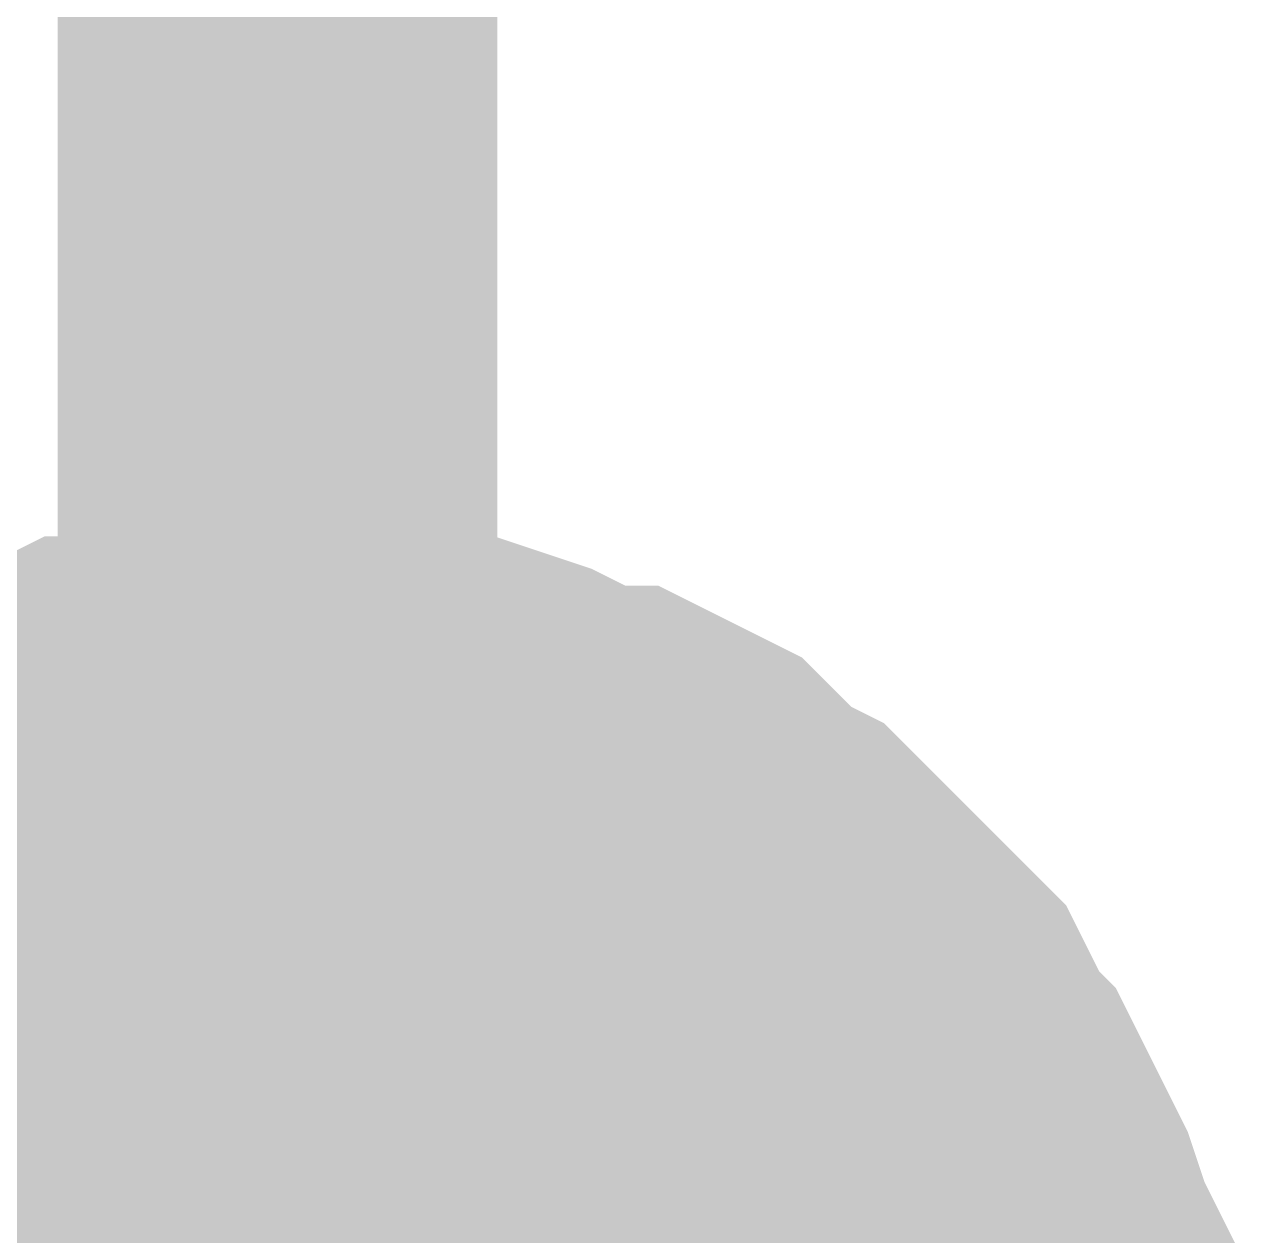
# Model space of a CAD drawing. Header units: inches. Extents: x 0 to 594, y 0 to 420.
# Drawn here: x 244.83 to 245.668, y 177.667 to 178.492 of the extents above; entities that cross this region are included whole.
import ezdxf

# ---------------------------------------------------------------- set-up
doc = ezdxf.new("R2010")
doc.units = ezdxf.units.IN
doc.layers.add('Sheet', color=255, linetype='Continuous')

msp = doc.modelspace()

# ---------------------------------------------------------------- linework, layer by layer
at = {"layer": 'Sheet'}
for points in [[(245.0026, 179.9984, 0.29972, 0.29972, 0), (245.0026, 177.50107, 0.29972, 0.29972, 0)], [(244.67783, 177.89303, 0.29972, 0.29972, 0), (244.70023, 177.90422, 0.29972, 0.29972, 0), (244.72262, 177.91542, 0.29972, 0.29972, 0), (244.74502, 177.93782, 0.29972, 0.29972, 0), (244.75622, 177.94902, 0.29972, 0.29972, 0), (244.77862, 177.96022, 0.29972, 0.29972, 0), (244.80102, 177.96022, 0.29972, 0.29972, 0), (244.82342, 177.97142, 0.29972, 0.29972, 0), (244.85701, 177.98262, 0.29972, 0.29972, 0), (244.87941, 177.99381, 0.29972, 0.29972, 0), (244.90181, 177.99381, 0.29972, 0.29972, 0), (244.92421, 177.99381, 0.29972, 0.29972, 0), (244.94661, 178.00501, 0.29972, 0.29972, 0), (244.9802, 178.00501, 0.29972, 0.29972, 0), (245.0026, 178.00501, 0.29972, 0.29972, 0)], [(244.67783, 177.89303, 0.29972, 0.29972, 0), (244.70023, 177.90422, 0.29972, 0.29972, 0), (244.72262, 177.91542, 0.29972, 0.29972, 0), (244.74502, 177.93782, 0.29972, 0.29972, 0), (244.75622, 177.94902, 0.29972, 0.29972, 0), (244.77862, 177.96022, 0.29972, 0.29972, 0), (244.80102, 177.96022, 0.29972, 0.29972, 0), (244.82342, 177.97142, 0.29972, 0.29972, 0), (244.85701, 177.98262, 0.29972, 0.29972, 0), (244.87941, 177.99381, 0.29972, 0.29972, 0), (244.90181, 177.99381, 0.29972, 0.29972, 0), (244.92421, 177.99381, 0.29972, 0.29972, 0), (244.94661, 178.00501, 0.29972, 0.29972, 0), (244.9802, 178.00501, 0.29972, 0.29972, 0), (245.0026, 178.00501, 0.29972, 0.29972, 0)], [(244.67783, 177.89303, 0.29972, 0.29972, 0), (244.70023, 177.90422, 0.29972, 0.29972, 0), (244.72262, 177.91542, 0.29972, 0.29972, 0), (244.74502, 177.93782, 0.29972, 0.29972, 0), (244.75622, 177.94902, 0.29972, 0.29972, 0), (244.77862, 177.96022, 0.29972, 0.29972, 0), (244.80102, 177.96022, 0.29972, 0.29972, 0), (244.82342, 177.97142, 0.29972, 0.29972, 0), (244.85701, 177.98262, 0.29972, 0.29972, 0), (244.87941, 177.99381, 0.29972, 0.29972, 0), (244.90181, 177.99381, 0.29972, 0.29972, 0), (244.92421, 177.99381, 0.29972, 0.29972, 0), (244.94661, 178.00501, 0.29972, 0.29972, 0), (244.9802, 178.00501, 0.29972, 0.29972, 0), (245.0026, 178.00501, 0.29972, 0.29972, 0)], [(244.67783, 177.89303, 0.29972, 0.29972, 0), (244.70023, 177.90422, 0.29972, 0.29972, 0), (244.72262, 177.91542, 0.29972, 0.29972, 0), (244.74502, 177.93782, 0.29972, 0.29972, 0), (244.75622, 177.94902, 0.29972, 0.29972, 0), (244.77862, 177.96022, 0.29972, 0.29972, 0), (244.80102, 177.96022, 0.29972, 0.29972, 0), (244.82342, 177.97142, 0.29972, 0.29972, 0), (244.85701, 177.98262, 0.29972, 0.29972, 0), (244.87941, 177.99381, 0.29972, 0.29972, 0), (244.90181, 177.99381, 0.29972, 0.29972, 0), (244.92421, 177.99381, 0.29972, 0.29972, 0), (244.94661, 178.00501, 0.29972, 0.29972, 0), (244.9802, 178.00501, 0.29972, 0.29972, 0), (245.0026, 178.00501, 0.29972, 0.29972, 0)], [(244.67783, 177.89303, 0.29972, 0.29972, 0), (244.70023, 177.90422, 0.29972, 0.29972, 0), (244.72262, 177.91542, 0.29972, 0.29972, 0), (244.74502, 177.93782, 0.29972, 0.29972, 0), (244.75622, 177.94902, 0.29972, 0.29972, 0), (244.77862, 177.96022, 0.29972, 0.29972, 0), (244.80102, 177.96022, 0.29972, 0.29972, 0), (244.82342, 177.97142, 0.29972, 0.29972, 0), (244.85701, 177.98262, 0.29972, 0.29972, 0), (244.87941, 177.99381, 0.29972, 0.29972, 0), (244.90181, 177.99381, 0.29972, 0.29972, 0), (244.92421, 177.99381, 0.29972, 0.29972, 0), (244.94661, 178.00501, 0.29972, 0.29972, 0), (244.9802, 178.00501, 0.29972, 0.29972, 0), (245.0026, 178.00501, 0.29972, 0.29972, 0)], [(244.67783, 177.89303, 0.29972, 0.29972, 0), (244.70023, 177.90422, 0.29972, 0.29972, 0), (244.72262, 177.91542, 0.29972, 0.29972, 0), (244.74502, 177.93782, 0.29972, 0.29972, 0), (244.75622, 177.94902, 0.29972, 0.29972, 0), (244.77862, 177.96022, 0.29972, 0.29972, 0), (244.80102, 177.96022, 0.29972, 0.29972, 0), (244.82342, 177.97142, 0.29972, 0.29972, 0), (244.85701, 177.98262, 0.29972, 0.29972, 0), (244.87941, 177.99381, 0.29972, 0.29972, 0), (244.90181, 177.99381, 0.29972, 0.29972, 0), (244.92421, 177.99381, 0.29972, 0.29972, 0), (244.94661, 178.00501, 0.29972, 0.29972, 0), (244.9802, 178.00501, 0.29972, 0.29972, 0), (245.0026, 178.00501, 0.29972, 0.29972, 0)], [(244.67783, 177.89303, 0.29972, 0.29972, 0), (244.70023, 177.90422, 0.29972, 0.29972, 0), (244.72262, 177.91542, 0.29972, 0.29972, 0), (244.74502, 177.93782, 0.29972, 0.29972, 0), (244.75622, 177.94902, 0.29972, 0.29972, 0), (244.77862, 177.96022, 0.29972, 0.29972, 0), (244.80102, 177.96022, 0.29972, 0.29972, 0), (244.82342, 177.97142, 0.29972, 0.29972, 0), (244.85701, 177.98262, 0.29972, 0.29972, 0), (244.87941, 177.99381, 0.29972, 0.29972, 0), (244.90181, 177.99381, 0.29972, 0.29972, 0), (244.92421, 177.99381, 0.29972, 0.29972, 0), (244.94661, 178.00501, 0.29972, 0.29972, 0), (244.9802, 178.00501, 0.29972, 0.29972, 0), (245.0026, 178.00501, 0.29972, 0.29972, 0)], [(245.0026, 178.00501, 0.29972, 0.29972, 0), (245.0026, 178.00501, 0.29972, 0.29972, 0)], [(245.0026, 178.00501, 0.29972, 0.29972, 0), (245.025, 178.00501, 0.29972, 0.29972, 0), (245.0586, 178.00501, 0.29972, 0.29972, 0), (245.081, 177.99381, 0.29972, 0.29972, 0), (245.10339, 177.99381, 0.29972, 0.29972, 0), (245.12579, 177.99381, 0.29972, 0.29972, 0), (245.15939, 177.98262, 0.29972, 0.29972, 0), (245.18179, 177.97142, 0.29972, 0.29972, 0), (245.20419, 177.96022, 0.29972, 0.29972, 0), (245.22658, 177.96022, 0.29972, 0.29972, 0), (245.24898, 177.94902, 0.29972, 0.29972, 0), (245.27138, 177.93782, 0.29972, 0.29972, 0), (245.29378, 177.91542, 0.29972, 0.29972, 0), (245.30498, 177.90422, 0.29972, 0.29972, 0), (245.32738, 177.89303, 0.29972, 0.29972, 0), (245.34977, 177.87063, 0.29972, 0.29972, 0), (245.36097, 177.85943, 0.29972, 0.29972, 0), (245.38337, 177.83703, 0.29972, 0.29972, 0), (245.39457, 177.82583, 0.29972, 0.29972, 0), (245.41697, 177.80343, 0.29972, 0.29972, 0), (245.42817, 177.78104, 0.29972, 0.29972, 0), (245.43937, 177.75864, 0.29972, 0.29972, 0), (245.45057, 177.74744, 0.29972, 0.29972, 0), (245.46177, 177.72504, 0.29972, 0.29972, 0), (245.47296, 177.70265, 0.29972, 0.29972, 0), (245.48416, 177.68025, 0.29972, 0.29972, 0), (245.49536, 177.64665, 0.29972, 0.29972, 0), (245.50656, 177.62425, 0.29972, 0.29972, 0), (245.50656, 177.60186, 0.29972, 0.29972, 0), (245.50656, 177.57946, 0.29972, 0.29972, 0), (245.51776, 177.55706, 0.29972, 0.29972, 0), (245.51776, 177.52346, 0.29972, 0.29972, 0), (245.51776, 177.50107, 0.29972, 0.29972, 0)], [(245.0026, 178.00501, 0.29972, 0.29972, 0), (245.0026, 178.00501, 0.29972, 0.29972, 0)], [(245.0026, 178.00501, 0.29972, 0.29972, 0), (245.025, 178.00501, 0.29972, 0.29972, 0), (245.0586, 178.00501, 0.29972, 0.29972, 0), (245.081, 177.99381, 0.29972, 0.29972, 0), (245.10339, 177.99381, 0.29972, 0.29972, 0), (245.12579, 177.99381, 0.29972, 0.29972, 0), (245.15939, 177.98262, 0.29972, 0.29972, 0), (245.18179, 177.97142, 0.29972, 0.29972, 0), (245.20419, 177.96022, 0.29972, 0.29972, 0), (245.22658, 177.96022, 0.29972, 0.29972, 0), (245.24898, 177.94902, 0.29972, 0.29972, 0), (245.27138, 177.93782, 0.29972, 0.29972, 0), (245.29378, 177.91542, 0.29972, 0.29972, 0), (245.30498, 177.90422, 0.29972, 0.29972, 0), (245.32738, 177.89303, 0.29972, 0.29972, 0), (245.34977, 177.87063, 0.29972, 0.29972, 0), (245.36097, 177.85943, 0.29972, 0.29972, 0), (245.38337, 177.83703, 0.29972, 0.29972, 0), (245.39457, 177.82583, 0.29972, 0.29972, 0), (245.41697, 177.80343, 0.29972, 0.29972, 0), (245.42817, 177.78104, 0.29972, 0.29972, 0), (245.43937, 177.75864, 0.29972, 0.29972, 0), (245.45057, 177.74744, 0.29972, 0.29972, 0), (245.46177, 177.72504, 0.29972, 0.29972, 0), (245.47296, 177.70265, 0.29972, 0.29972, 0), (245.48416, 177.68025, 0.29972, 0.29972, 0), (245.49536, 177.64665, 0.29972, 0.29972, 0), (245.50656, 177.62425, 0.29972, 0.29972, 0), (245.50656, 177.60186, 0.29972, 0.29972, 0), (245.50656, 177.57946, 0.29972, 0.29972, 0), (245.51776, 177.55706, 0.29972, 0.29972, 0), (245.51776, 177.52346, 0.29972, 0.29972, 0), (245.51776, 177.50107, 0.29972, 0.29972, 0)], [(245.0026, 178.00501, 0.29972, 0.29972, 0), (245.0026, 178.00501, 0.29972, 0.29972, 0)], [(245.0026, 178.00501, 0.29972, 0.29972, 0), (245.025, 178.00501, 0.29972, 0.29972, 0), (245.0586, 178.00501, 0.29972, 0.29972, 0), (245.081, 177.99381, 0.29972, 0.29972, 0), (245.10339, 177.99381, 0.29972, 0.29972, 0), (245.12579, 177.99381, 0.29972, 0.29972, 0), (245.15939, 177.98262, 0.29972, 0.29972, 0), (245.18179, 177.97142, 0.29972, 0.29972, 0), (245.20419, 177.96022, 0.29972, 0.29972, 0), (245.22658, 177.96022, 0.29972, 0.29972, 0), (245.24898, 177.94902, 0.29972, 0.29972, 0), (245.27138, 177.93782, 0.29972, 0.29972, 0), (245.29378, 177.91542, 0.29972, 0.29972, 0), (245.30498, 177.90422, 0.29972, 0.29972, 0), (245.32738, 177.89303, 0.29972, 0.29972, 0), (245.34977, 177.87063, 0.29972, 0.29972, 0), (245.36097, 177.85943, 0.29972, 0.29972, 0), (245.38337, 177.83703, 0.29972, 0.29972, 0), (245.39457, 177.82583, 0.29972, 0.29972, 0), (245.41697, 177.80343, 0.29972, 0.29972, 0), (245.42817, 177.78104, 0.29972, 0.29972, 0), (245.43937, 177.75864, 0.29972, 0.29972, 0), (245.45057, 177.74744, 0.29972, 0.29972, 0), (245.46177, 177.72504, 0.29972, 0.29972, 0), (245.47296, 177.70265, 0.29972, 0.29972, 0), (245.48416, 177.68025, 0.29972, 0.29972, 0), (245.49536, 177.64665, 0.29972, 0.29972, 0), (245.50656, 177.62425, 0.29972, 0.29972, 0), (245.50656, 177.60186, 0.29972, 0.29972, 0), (245.50656, 177.57946, 0.29972, 0.29972, 0), (245.51776, 177.55706, 0.29972, 0.29972, 0), (245.51776, 177.52346, 0.29972, 0.29972, 0), (245.51776, 177.50107, 0.29972, 0.29972, 0)], [(245.0026, 178.00501, 0.29972, 0.29972, 0), (245.0026, 178.00501, 0.29972, 0.29972, 0)], [(245.0026, 178.00501, 0.29972, 0.29972, 0), (245.025, 178.00501, 0.29972, 0.29972, 0), (245.0586, 178.00501, 0.29972, 0.29972, 0), (245.081, 177.99381, 0.29972, 0.29972, 0), (245.10339, 177.99381, 0.29972, 0.29972, 0), (245.12579, 177.99381, 0.29972, 0.29972, 0), (245.15939, 177.98262, 0.29972, 0.29972, 0), (245.18179, 177.97142, 0.29972, 0.29972, 0), (245.20419, 177.96022, 0.29972, 0.29972, 0), (245.22658, 177.96022, 0.29972, 0.29972, 0), (245.24898, 177.94902, 0.29972, 0.29972, 0), (245.27138, 177.93782, 0.29972, 0.29972, 0), (245.29378, 177.91542, 0.29972, 0.29972, 0), (245.30498, 177.90422, 0.29972, 0.29972, 0), (245.32738, 177.89303, 0.29972, 0.29972, 0), (245.34977, 177.87063, 0.29972, 0.29972, 0), (245.36097, 177.85943, 0.29972, 0.29972, 0), (245.38337, 177.83703, 0.29972, 0.29972, 0), (245.39457, 177.82583, 0.29972, 0.29972, 0), (245.41697, 177.80343, 0.29972, 0.29972, 0), (245.42817, 177.78104, 0.29972, 0.29972, 0), (245.43937, 177.75864, 0.29972, 0.29972, 0), (245.45057, 177.74744, 0.29972, 0.29972, 0), (245.46177, 177.72504, 0.29972, 0.29972, 0), (245.47296, 177.70265, 0.29972, 0.29972, 0), (245.48416, 177.68025, 0.29972, 0.29972, 0), (245.49536, 177.64665, 0.29972, 0.29972, 0), (245.50656, 177.62425, 0.29972, 0.29972, 0), (245.50656, 177.60186, 0.29972, 0.29972, 0), (245.50656, 177.57946, 0.29972, 0.29972, 0), (245.51776, 177.55706, 0.29972, 0.29972, 0), (245.51776, 177.52346, 0.29972, 0.29972, 0), (245.51776, 177.50107, 0.29972, 0.29972, 0)], [(245.0026, 178.00501, 0.29972, 0.29972, 0), (245.0026, 178.00501, 0.29972, 0.29972, 0)], [(245.0026, 178.00501, 0.29972, 0.29972, 0), (245.025, 178.00501, 0.29972, 0.29972, 0), (245.0586, 178.00501, 0.29972, 0.29972, 0), (245.081, 177.99381, 0.29972, 0.29972, 0), (245.10339, 177.99381, 0.29972, 0.29972, 0), (245.12579, 177.99381, 0.29972, 0.29972, 0), (245.15939, 177.98262, 0.29972, 0.29972, 0), (245.18179, 177.97142, 0.29972, 0.29972, 0), (245.20419, 177.96022, 0.29972, 0.29972, 0), (245.22658, 177.96022, 0.29972, 0.29972, 0), (245.24898, 177.94902, 0.29972, 0.29972, 0), (245.27138, 177.93782, 0.29972, 0.29972, 0), (245.29378, 177.91542, 0.29972, 0.29972, 0), (245.30498, 177.90422, 0.29972, 0.29972, 0), (245.32738, 177.89303, 0.29972, 0.29972, 0), (245.34977, 177.87063, 0.29972, 0.29972, 0), (245.36097, 177.85943, 0.29972, 0.29972, 0), (245.38337, 177.83703, 0.29972, 0.29972, 0), (245.39457, 177.82583, 0.29972, 0.29972, 0), (245.41697, 177.80343, 0.29972, 0.29972, 0), (245.42817, 177.78104, 0.29972, 0.29972, 0), (245.43937, 177.75864, 0.29972, 0.29972, 0), (245.45057, 177.74744, 0.29972, 0.29972, 0), (245.46177, 177.72504, 0.29972, 0.29972, 0), (245.47296, 177.70265, 0.29972, 0.29972, 0), (245.48416, 177.68025, 0.29972, 0.29972, 0), (245.49536, 177.64665, 0.29972, 0.29972, 0), (245.50656, 177.62425, 0.29972, 0.29972, 0), (245.50656, 177.60186, 0.29972, 0.29972, 0), (245.50656, 177.57946, 0.29972, 0.29972, 0), (245.51776, 177.55706, 0.29972, 0.29972, 0), (245.51776, 177.52346, 0.29972, 0.29972, 0), (245.51776, 177.50107, 0.29972, 0.29972, 0)], [(245.0026, 178.00501, 0.29972, 0.29972, 0), (245.0026, 178.00501, 0.29972, 0.29972, 0)], [(245.0026, 178.00501, 0.29972, 0.29972, 0), (245.025, 178.00501, 0.29972, 0.29972, 0), (245.0586, 178.00501, 0.29972, 0.29972, 0), (245.081, 177.99381, 0.29972, 0.29972, 0), (245.10339, 177.99381, 0.29972, 0.29972, 0), (245.12579, 177.99381, 0.29972, 0.29972, 0), (245.15939, 177.98262, 0.29972, 0.29972, 0), (245.18179, 177.97142, 0.29972, 0.29972, 0), (245.20419, 177.96022, 0.29972, 0.29972, 0), (245.22658, 177.96022, 0.29972, 0.29972, 0), (245.24898, 177.94902, 0.29972, 0.29972, 0), (245.27138, 177.93782, 0.29972, 0.29972, 0), (245.29378, 177.91542, 0.29972, 0.29972, 0), (245.30498, 177.90422, 0.29972, 0.29972, 0), (245.32738, 177.89303, 0.29972, 0.29972, 0), (245.34977, 177.87063, 0.29972, 0.29972, 0), (245.36097, 177.85943, 0.29972, 0.29972, 0), (245.38337, 177.83703, 0.29972, 0.29972, 0), (245.39457, 177.82583, 0.29972, 0.29972, 0), (245.41697, 177.80343, 0.29972, 0.29972, 0), (245.42817, 177.78104, 0.29972, 0.29972, 0), (245.43937, 177.75864, 0.29972, 0.29972, 0), (245.45057, 177.74744, 0.29972, 0.29972, 0), (245.46177, 177.72504, 0.29972, 0.29972, 0), (245.47296, 177.70265, 0.29972, 0.29972, 0), (245.48416, 177.68025, 0.29972, 0.29972, 0), (245.49536, 177.64665, 0.29972, 0.29972, 0), (245.50656, 177.62425, 0.29972, 0.29972, 0), (245.50656, 177.60186, 0.29972, 0.29972, 0), (245.50656, 177.57946, 0.29972, 0.29972, 0), (245.51776, 177.55706, 0.29972, 0.29972, 0), (245.51776, 177.52346, 0.29972, 0.29972, 0), (245.51776, 177.50107, 0.29972, 0.29972, 0)], [(245.0026, 178.00501, 0.29972, 0.29972, 0), (245.0026, 178.00501, 0.29972, 0.29972, 0)], [(245.0026, 178.00501, 0.29972, 0.29972, 0), (245.025, 178.00501, 0.29972, 0.29972, 0), (245.0586, 178.00501, 0.29972, 0.29972, 0), (245.081, 177.99381, 0.29972, 0.29972, 0), (245.10339, 177.99381, 0.29972, 0.29972, 0), (245.12579, 177.99381, 0.29972, 0.29972, 0), (245.15939, 177.98262, 0.29972, 0.29972, 0), (245.18179, 177.97142, 0.29972, 0.29972, 0), (245.20419, 177.96022, 0.29972, 0.29972, 0), (245.22658, 177.96022, 0.29972, 0.29972, 0), (245.24898, 177.94902, 0.29972, 0.29972, 0), (245.27138, 177.93782, 0.29972, 0.29972, 0), (245.29378, 177.91542, 0.29972, 0.29972, 0), (245.30498, 177.90422, 0.29972, 0.29972, 0), (245.32738, 177.89303, 0.29972, 0.29972, 0), (245.34977, 177.87063, 0.29972, 0.29972, 0), (245.36097, 177.85943, 0.29972, 0.29972, 0), (245.38337, 177.83703, 0.29972, 0.29972, 0), (245.39457, 177.82583, 0.29972, 0.29972, 0), (245.41697, 177.80343, 0.29972, 0.29972, 0), (245.42817, 177.78104, 0.29972, 0.29972, 0), (245.43937, 177.75864, 0.29972, 0.29972, 0), (245.45057, 177.74744, 0.29972, 0.29972, 0), (245.46177, 177.72504, 0.29972, 0.29972, 0), (245.47296, 177.70265, 0.29972, 0.29972, 0), (245.48416, 177.68025, 0.29972, 0.29972, 0), (245.49536, 177.64665, 0.29972, 0.29972, 0), (245.50656, 177.62425, 0.29972, 0.29972, 0), (245.50656, 177.60186, 0.29972, 0.29972, 0), (245.50656, 177.57946, 0.29972, 0.29972, 0), (245.51776, 177.55706, 0.29972, 0.29972, 0), (245.51776, 177.52346, 0.29972, 0.29972, 0), (245.51776, 177.50107, 0.29972, 0.29972, 0)], [(244.77862, 177.96022, 0.09906, 0.09906, 0), (244.80102, 177.96022, 0.09906, 0.09906, 0), (244.82342, 177.97142, 0.09906, 0.09906, 0), (244.85701, 177.98262, 0.09906, 0.09906, 0), (244.87941, 177.99381, 0.09906, 0.09906, 0), (244.90181, 177.99381, 0.09906, 0.09906, 0), (244.92421, 177.99381, 0.09906, 0.09906, 0), (244.94661, 178.00501, 0.09906, 0.09906, 0), (244.9802, 178.00501, 0.09906, 0.09906, 0), (245.0026, 178.00501, 0.09906, 0.09906, 0)], [(244.77862, 177.96022, 0.09906, 0.09906, 0), (244.80102, 177.96022, 0.09906, 0.09906, 0), (244.82342, 177.97142, 0.09906, 0.09906, 0), (244.85701, 177.98262, 0.09906, 0.09906, 0), (244.87941, 177.99381, 0.09906, 0.09906, 0), (244.90181, 177.99381, 0.09906, 0.09906, 0), (244.92421, 177.99381, 0.09906, 0.09906, 0), (244.94661, 178.00501, 0.09906, 0.09906, 0), (244.9802, 178.00501, 0.09906, 0.09906, 0), (245.0026, 178.00501, 0.09906, 0.09906, 0)], [(244.77862, 177.96022, 0.09906, 0.09906, 0), (244.80102, 177.96022, 0.09906, 0.09906, 0), (244.82342, 177.97142, 0.09906, 0.09906, 0), (244.85701, 177.98262, 0.09906, 0.09906, 0), (244.87941, 177.99381, 0.09906, 0.09906, 0), (244.90181, 177.99381, 0.09906, 0.09906, 0), (244.92421, 177.99381, 0.09906, 0.09906, 0), (244.94661, 178.00501, 0.09906, 0.09906, 0), (244.9802, 178.00501, 0.09906, 0.09906, 0), (245.0026, 178.00501, 0.09906, 0.09906, 0)], [(244.77862, 177.96022, 0.09906, 0.09906, 0), (244.80102, 177.96022, 0.09906, 0.09906, 0), (244.82342, 177.97142, 0.09906, 0.09906, 0), (244.85701, 177.98262, 0.09906, 0.09906, 0), (244.87941, 177.99381, 0.09906, 0.09906, 0), (244.90181, 177.99381, 0.09906, 0.09906, 0), (244.92421, 177.99381, 0.09906, 0.09906, 0), (244.94661, 178.00501, 0.09906, 0.09906, 0), (244.9802, 178.00501, 0.09906, 0.09906, 0), (245.0026, 178.00501, 0.09906, 0.09906, 0)], [(244.77862, 177.96022, 0.09906, 0.09906, 0), (244.80102, 177.96022, 0.09906, 0.09906, 0), (244.82342, 177.97142, 0.09906, 0.09906, 0), (244.85701, 177.98262, 0.09906, 0.09906, 0), (244.87941, 177.99381, 0.09906, 0.09906, 0), (244.90181, 177.99381, 0.09906, 0.09906, 0), (244.92421, 177.99381, 0.09906, 0.09906, 0), (244.94661, 178.00501, 0.09906, 0.09906, 0), (244.9802, 178.00501, 0.09906, 0.09906, 0), (245.0026, 178.00501, 0.09906, 0.09906, 0)], [(244.77862, 177.96022, 0.09906, 0.09906, 0), (244.80102, 177.96022, 0.09906, 0.09906, 0), (244.82342, 177.97142, 0.09906, 0.09906, 0), (244.85701, 177.98262, 0.09906, 0.09906, 0), (244.87941, 177.99381, 0.09906, 0.09906, 0), (244.90181, 177.99381, 0.09906, 0.09906, 0), (244.92421, 177.99381, 0.09906, 0.09906, 0), (244.94661, 178.00501, 0.09906, 0.09906, 0), (244.9802, 178.00501, 0.09906, 0.09906, 0), (245.0026, 178.00501, 0.09906, 0.09906, 0)], [(244.77862, 177.96022, 0.09906, 0.09906, 0), (244.80102, 177.96022, 0.09906, 0.09906, 0), (244.82342, 177.97142, 0.09906, 0.09906, 0), (244.85701, 177.98262, 0.09906, 0.09906, 0), (244.87941, 177.99381, 0.09906, 0.09906, 0), (244.90181, 177.99381, 0.09906, 0.09906, 0), (244.92421, 177.99381, 0.09906, 0.09906, 0), (244.94661, 178.00501, 0.09906, 0.09906, 0), (244.9802, 178.00501, 0.09906, 0.09906, 0), (245.0026, 178.00501, 0.09906, 0.09906, 0)], [(245.0026, 178.00501, 0.09906, 0.09906, 0), (245.0026, 178.00501, 0.09906, 0.09906, 0)], [(245.0026, 178.00501, 0.09906, 0.09906, 0), (245.025, 178.00501, 0.09906, 0.09906, 0), (245.0586, 178.00501, 0.09906, 0.09906, 0), (245.081, 177.99381, 0.09906, 0.09906, 0), (245.10339, 177.99381, 0.09906, 0.09906, 0), (245.12579, 177.99381, 0.09906, 0.09906, 0), (245.15939, 177.98262, 0.09906, 0.09906, 0), (245.18179, 177.97142, 0.09906, 0.09906, 0), (245.20419, 177.96022, 0.09906, 0.09906, 0), (245.22658, 177.96022, 0.09906, 0.09906, 0), (245.24898, 177.94902, 0.09906, 0.09906, 0), (245.27138, 177.93782, 0.09906, 0.09906, 0), (245.29378, 177.91542, 0.09906, 0.09906, 0), (245.30498, 177.90422, 0.09906, 0.09906, 0), (245.32738, 177.89303, 0.09906, 0.09906, 0), (245.34977, 177.87063, 0.09906, 0.09906, 0), (245.36097, 177.85943, 0.09906, 0.09906, 0), (245.38337, 177.83703, 0.09906, 0.09906, 0), (245.39457, 177.82583, 0.09906, 0.09906, 0), (245.41697, 177.80343, 0.09906, 0.09906, 0), (245.42817, 177.78104, 0.09906, 0.09906, 0), (245.43937, 177.75864, 0.09906, 0.09906, 0), (245.45057, 177.74744, 0.09906, 0.09906, 0), (245.46177, 177.72504, 0.09906, 0.09906, 0), (245.47296, 177.70265, 0.09906, 0.09906, 0), (245.48416, 177.68025, 0.09906, 0.09906, 0), (245.49536, 177.64665, 0.09906, 0.09906, 0), (245.50656, 177.62425, 0.09906, 0.09906, 0), (245.50656, 177.60186, 0.09906, 0.09906, 0)], [(245.0026, 178.00501, 0.09906, 0.09906, 0), (245.0026, 178.00501, 0.09906, 0.09906, 0)], [(245.0026, 178.00501, 0.09906, 0.09906, 0), (245.025, 178.00501, 0.09906, 0.09906, 0), (245.0586, 178.00501, 0.09906, 0.09906, 0), (245.081, 177.99381, 0.09906, 0.09906, 0), (245.10339, 177.99381, 0.09906, 0.09906, 0), (245.12579, 177.99381, 0.09906, 0.09906, 0), (245.15939, 177.98262, 0.09906, 0.09906, 0), (245.18179, 177.97142, 0.09906, 0.09906, 0), (245.20419, 177.96022, 0.09906, 0.09906, 0), (245.22658, 177.96022, 0.09906, 0.09906, 0), (245.24898, 177.94902, 0.09906, 0.09906, 0), (245.27138, 177.93782, 0.09906, 0.09906, 0), (245.29378, 177.91542, 0.09906, 0.09906, 0), (245.30498, 177.90422, 0.09906, 0.09906, 0), (245.32738, 177.89303, 0.09906, 0.09906, 0), (245.34977, 177.87063, 0.09906, 0.09906, 0), (245.36097, 177.85943, 0.09906, 0.09906, 0), (245.38337, 177.83703, 0.09906, 0.09906, 0), (245.39457, 177.82583, 0.09906, 0.09906, 0), (245.41697, 177.80343, 0.09906, 0.09906, 0), (245.42817, 177.78104, 0.09906, 0.09906, 0), (245.43937, 177.75864, 0.09906, 0.09906, 0), (245.45057, 177.74744, 0.09906, 0.09906, 0), (245.46177, 177.72504, 0.09906, 0.09906, 0), (245.47296, 177.70265, 0.09906, 0.09906, 0), (245.48416, 177.68025, 0.09906, 0.09906, 0), (245.49536, 177.64665, 0.09906, 0.09906, 0), (245.50656, 177.62425, 0.09906, 0.09906, 0), (245.50656, 177.60186, 0.09906, 0.09906, 0)], [(245.0026, 178.00501, 0.09906, 0.09906, 0), (245.0026, 178.00501, 0.09906, 0.09906, 0)], [(245.0026, 178.00501, 0.09906, 0.09906, 0), (245.025, 178.00501, 0.09906, 0.09906, 0), (245.0586, 178.00501, 0.09906, 0.09906, 0), (245.081, 177.99381, 0.09906, 0.09906, 0), (245.10339, 177.99381, 0.09906, 0.09906, 0), (245.12579, 177.99381, 0.09906, 0.09906, 0), (245.15939, 177.98262, 0.09906, 0.09906, 0), (245.18179, 177.97142, 0.09906, 0.09906, 0), (245.20419, 177.96022, 0.09906, 0.09906, 0), (245.22658, 177.96022, 0.09906, 0.09906, 0), (245.24898, 177.94902, 0.09906, 0.09906, 0), (245.27138, 177.93782, 0.09906, 0.09906, 0), (245.29378, 177.91542, 0.09906, 0.09906, 0), (245.30498, 177.90422, 0.09906, 0.09906, 0), (245.32738, 177.89303, 0.09906, 0.09906, 0), (245.34977, 177.87063, 0.09906, 0.09906, 0), (245.36097, 177.85943, 0.09906, 0.09906, 0), (245.38337, 177.83703, 0.09906, 0.09906, 0), (245.39457, 177.82583, 0.09906, 0.09906, 0), (245.41697, 177.80343, 0.09906, 0.09906, 0), (245.42817, 177.78104, 0.09906, 0.09906, 0), (245.43937, 177.75864, 0.09906, 0.09906, 0), (245.45057, 177.74744, 0.09906, 0.09906, 0), (245.46177, 177.72504, 0.09906, 0.09906, 0), (245.47296, 177.70265, 0.09906, 0.09906, 0), (245.48416, 177.68025, 0.09906, 0.09906, 0), (245.49536, 177.64665, 0.09906, 0.09906, 0), (245.50656, 177.62425, 0.09906, 0.09906, 0), (245.50656, 177.60186, 0.09906, 0.09906, 0)], [(245.0026, 178.00501, 0.09906, 0.09906, 0), (245.0026, 178.00501, 0.09906, 0.09906, 0)], [(245.0026, 178.00501, 0.09906, 0.09906, 0), (245.025, 178.00501, 0.09906, 0.09906, 0), (245.0586, 178.00501, 0.09906, 0.09906, 0), (245.081, 177.99381, 0.09906, 0.09906, 0), (245.10339, 177.99381, 0.09906, 0.09906, 0), (245.12579, 177.99381, 0.09906, 0.09906, 0), (245.15939, 177.98262, 0.09906, 0.09906, 0), (245.18179, 177.97142, 0.09906, 0.09906, 0), (245.20419, 177.96022, 0.09906, 0.09906, 0), (245.22658, 177.96022, 0.09906, 0.09906, 0), (245.24898, 177.94902, 0.09906, 0.09906, 0), (245.27138, 177.93782, 0.09906, 0.09906, 0), (245.29378, 177.91542, 0.09906, 0.09906, 0), (245.30498, 177.90422, 0.09906, 0.09906, 0), (245.32738, 177.89303, 0.09906, 0.09906, 0), (245.34977, 177.87063, 0.09906, 0.09906, 0), (245.36097, 177.85943, 0.09906, 0.09906, 0), (245.38337, 177.83703, 0.09906, 0.09906, 0), (245.39457, 177.82583, 0.09906, 0.09906, 0), (245.41697, 177.80343, 0.09906, 0.09906, 0), (245.42817, 177.78104, 0.09906, 0.09906, 0), (245.43937, 177.75864, 0.09906, 0.09906, 0), (245.45057, 177.74744, 0.09906, 0.09906, 0), (245.46177, 177.72504, 0.09906, 0.09906, 0), (245.47296, 177.70265, 0.09906, 0.09906, 0), (245.48416, 177.68025, 0.09906, 0.09906, 0), (245.49536, 177.64665, 0.09906, 0.09906, 0), (245.50656, 177.62425, 0.09906, 0.09906, 0), (245.50656, 177.60186, 0.09906, 0.09906, 0)], [(245.0026, 178.00501, 0.09906, 0.09906, 0), (245.0026, 178.00501, 0.09906, 0.09906, 0)], [(245.0026, 178.00501, 0.09906, 0.09906, 0), (245.025, 178.00501, 0.09906, 0.09906, 0), (245.0586, 178.00501, 0.09906, 0.09906, 0), (245.081, 177.99381, 0.09906, 0.09906, 0), (245.10339, 177.99381, 0.09906, 0.09906, 0), (245.12579, 177.99381, 0.09906, 0.09906, 0), (245.15939, 177.98262, 0.09906, 0.09906, 0), (245.18179, 177.97142, 0.09906, 0.09906, 0), (245.20419, 177.96022, 0.09906, 0.09906, 0), (245.22658, 177.96022, 0.09906, 0.09906, 0), (245.24898, 177.94902, 0.09906, 0.09906, 0), (245.27138, 177.93782, 0.09906, 0.09906, 0), (245.29378, 177.91542, 0.09906, 0.09906, 0), (245.30498, 177.90422, 0.09906, 0.09906, 0), (245.32738, 177.89303, 0.09906, 0.09906, 0), (245.34977, 177.87063, 0.09906, 0.09906, 0), (245.36097, 177.85943, 0.09906, 0.09906, 0), (245.38337, 177.83703, 0.09906, 0.09906, 0), (245.39457, 177.82583, 0.09906, 0.09906, 0), (245.41697, 177.80343, 0.09906, 0.09906, 0), (245.42817, 177.78104, 0.09906, 0.09906, 0), (245.43937, 177.75864, 0.09906, 0.09906, 0), (245.45057, 177.74744, 0.09906, 0.09906, 0), (245.46177, 177.72504, 0.09906, 0.09906, 0), (245.47296, 177.70265, 0.09906, 0.09906, 0), (245.48416, 177.68025, 0.09906, 0.09906, 0), (245.49536, 177.64665, 0.09906, 0.09906, 0), (245.50656, 177.62425, 0.09906, 0.09906, 0), (245.50656, 177.60186, 0.09906, 0.09906, 0)], [(245.0026, 178.00501, 0.09906, 0.09906, 0), (245.0026, 178.00501, 0.09906, 0.09906, 0)], [(245.0026, 178.00501, 0.09906, 0.09906, 0), (245.025, 178.00501, 0.09906, 0.09906, 0), (245.0586, 178.00501, 0.09906, 0.09906, 0), (245.081, 177.99381, 0.09906, 0.09906, 0), (245.10339, 177.99381, 0.09906, 0.09906, 0), (245.12579, 177.99381, 0.09906, 0.09906, 0), (245.15939, 177.98262, 0.09906, 0.09906, 0), (245.18179, 177.97142, 0.09906, 0.09906, 0), (245.20419, 177.96022, 0.09906, 0.09906, 0), (245.22658, 177.96022, 0.09906, 0.09906, 0), (245.24898, 177.94902, 0.09906, 0.09906, 0), (245.27138, 177.93782, 0.09906, 0.09906, 0), (245.29378, 177.91542, 0.09906, 0.09906, 0), (245.30498, 177.90422, 0.09906, 0.09906, 0), (245.32738, 177.89303, 0.09906, 0.09906, 0), (245.34977, 177.87063, 0.09906, 0.09906, 0), (245.36097, 177.85943, 0.09906, 0.09906, 0), (245.38337, 177.83703, 0.09906, 0.09906, 0), (245.39457, 177.82583, 0.09906, 0.09906, 0), (245.41697, 177.80343, 0.09906, 0.09906, 0), (245.42817, 177.78104, 0.09906, 0.09906, 0), (245.43937, 177.75864, 0.09906, 0.09906, 0), (245.45057, 177.74744, 0.09906, 0.09906, 0), (245.46177, 177.72504, 0.09906, 0.09906, 0), (245.47296, 177.70265, 0.09906, 0.09906, 0), (245.48416, 177.68025, 0.09906, 0.09906, 0), (245.49536, 177.64665, 0.09906, 0.09906, 0), (245.50656, 177.62425, 0.09906, 0.09906, 0), (245.50656, 177.60186, 0.09906, 0.09906, 0)], [(245.0026, 178.00501, 0.09906, 0.09906, 0), (245.0026, 178.00501, 0.09906, 0.09906, 0)], [(245.0026, 178.00501, 0.09906, 0.09906, 0), (245.025, 178.00501, 0.09906, 0.09906, 0), (245.0586, 178.00501, 0.09906, 0.09906, 0), (245.081, 177.99381, 0.09906, 0.09906, 0), (245.10339, 177.99381, 0.09906, 0.09906, 0), (245.12579, 177.99381, 0.09906, 0.09906, 0), (245.15939, 177.98262, 0.09906, 0.09906, 0), (245.18179, 177.97142, 0.09906, 0.09906, 0), (245.20419, 177.96022, 0.09906, 0.09906, 0), (245.22658, 177.96022, 0.09906, 0.09906, 0), (245.24898, 177.94902, 0.09906, 0.09906, 0), (245.27138, 177.93782, 0.09906, 0.09906, 0), (245.29378, 177.91542, 0.09906, 0.09906, 0), (245.30498, 177.90422, 0.09906, 0.09906, 0), (245.32738, 177.89303, 0.09906, 0.09906, 0), (245.34977, 177.87063, 0.09906, 0.09906, 0), (245.36097, 177.85943, 0.09906, 0.09906, 0), (245.38337, 177.83703, 0.09906, 0.09906, 0), (245.39457, 177.82583, 0.09906, 0.09906, 0), (245.41697, 177.80343, 0.09906, 0.09906, 0), (245.42817, 177.78104, 0.09906, 0.09906, 0), (245.43937, 177.75864, 0.09906, 0.09906, 0), (245.45057, 177.74744, 0.09906, 0.09906, 0), (245.46177, 177.72504, 0.09906, 0.09906, 0), (245.47296, 177.70265, 0.09906, 0.09906, 0), (245.48416, 177.68025, 0.09906, 0.09906, 0), (245.49536, 177.64665, 0.09906, 0.09906, 0), (245.50656, 177.62425, 0.09906, 0.09906, 0), (245.50656, 177.60186, 0.09906, 0.09906, 0)]]:
    msp.add_lwpolyline(points, format="xyseb", dxfattribs=at)
msp.add_lwpolyline([(244.74601, 177.50001, 0.508, 0.508, 1), (245.25401, 177.50001, 0.508, 0.508, 1)], format="xyseb", close=True, dxfattribs=at)

doc.saveas('drawing.dxf')
